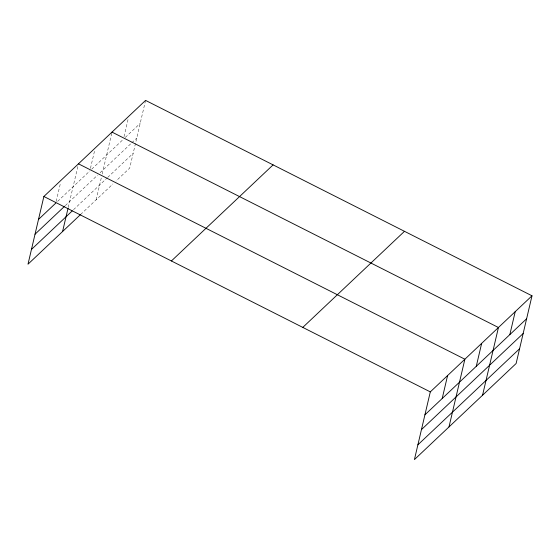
<?xml version="1.0" encoding="UTF-8"?>
<svg xmlns="http://www.w3.org/2000/svg" width="560" height="560" viewBox="0 0 560 560"><rect width="100%" height="100%" fill="white"/><g stroke="black" fill="none" stroke-linecap="round" stroke-linejoin="round"><path stroke-width="0.42" stroke-dasharray="2.8 2.1" d="M56.189 201.404L60.571 182.7M68.222 207.459L78.463 163.814M90.454 168.364L94.843 149.66M96.138 199.822L101.388 177.443M102.179 174.062L112.021 132.111M124.019 136.661L128.401 117.957M145.579 100.401L129.696 168.112L116.025 181.034M57.638 201.355L89.859 170.919M91.721 169.155L123.417 139.209M125.279 137.445L140.196 123.354M65.289 205.625L97.58 175.119M100.065 172.767L131.138 143.409M131.761 142.821L136.731 138.124M73.5 209.713L107.058 178.003M107.681 177.415L133.161 153.342M80.598 214.501L112.917 183.967"/><path stroke-width="0.84" d="M532 295.799L430.304 391.888L414.421 459.599L516.117 363.517L532 295.799L145.579 100.401L43.883 196.483L28 264.201L80.598 214.501M62.58 231.532L68.026 208.306M442.204 398.503L447.587 375.55M448.994 426.93L464.877 359.219L78.463 163.814M476.273 366.317L481.656 343.364M482.559 395.22L498.442 327.509L112.021 132.111M509.838 334.607L515.221 311.654M38.5 219.436L55.79 203.105M35.035 234.213L64.673 206.206M31.465 249.431L72.254 210.889M171.402 260.967L273.098 164.885M302.785 327.404L404.481 231.322M424.914 414.841L526.617 318.759M421.449 429.611L523.152 333.529M417.886 444.829L519.582 348.747M43.883 196.483L430.304 391.888"/></g></svg>
